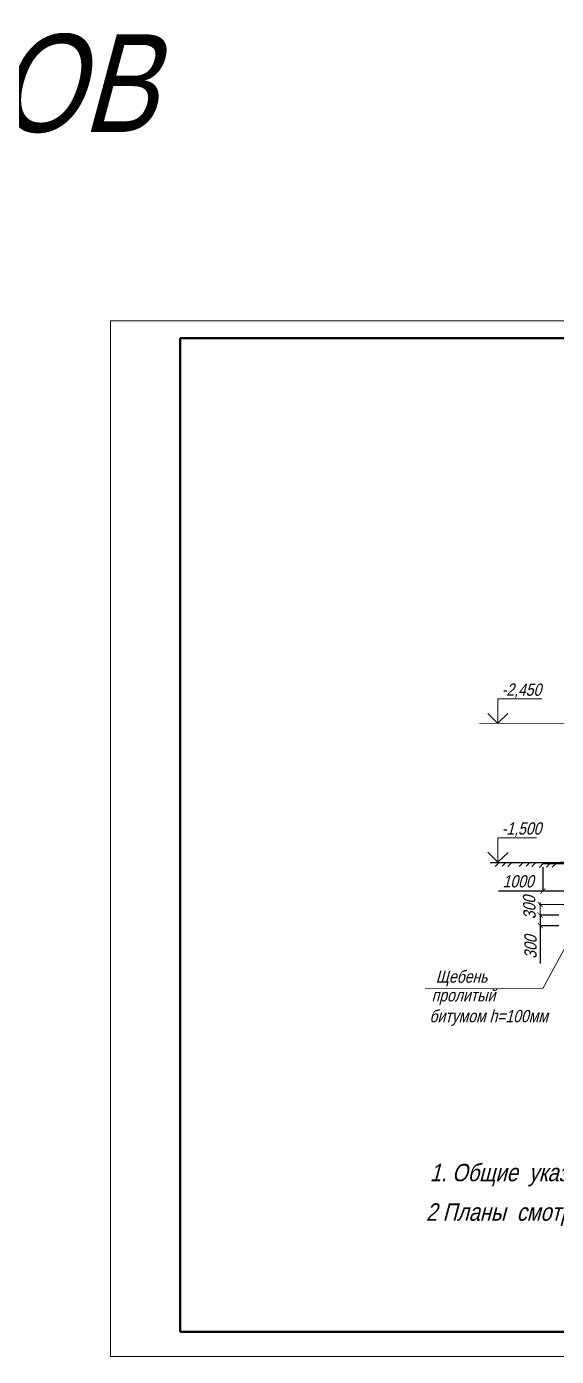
# Model space of a CAD drawing. Header units: millimetres. Extents: x -1570823 to -1042875, y 1331607 to 1425447.
# Drawn here: x -1183874 to -1168660, y 1387312 to 1425447 of the extents above; entities that cross this region are included whole.
import ezdxf

# ---------------------------------------------------------------- set-up
doc = ezdxf.new("R2010")
doc.units = ezdxf.units.MM
for name, color, linetype, lineweight in [('проект', 7, 'Continuous', 50), ('Разм.', 7, 'Continuous', 15), ('размер', 7, 'Continuous', 15), ('тонкая', 7, 'Continuous', 15)]:
    doc.layers.add(name, color=color, linetype=linetype, lineweight=lineweight)
doc.layers.add('разм', color=7, linetype='Continuous')
doc.styles.get("Standard").update_dxf_attribs({"font": 'ARIALN.TTF', "oblique": 15, "height": 350})
doc.dimstyles.new('100', dxfattribs={"dimtxt": 350, "dimasz": 150, "dimexe": 1.25, "dimexo": 100, "dimgap": 100, "dimtad": 1, "dimdec": 0, "dimrnd": 5, "dimtxsty": 'Standard', "dimblk": 'ARCHTICK', "dimcen": 250, "dimaunit": 1, "dimadec": 1, "dimazin": 0, "dimtfac": 1, "dimtdec": 0, "dimtmove": 0, "dimatfit": 3, "dimldrblk": 'NONE', "dimfxl": 1, "dimarcsym": 0})

# ---------------------------------------------------------------- blocks, each defined once
blk = doc.blocks.new('_ArchTick')
at = {"color": 0, "linetype": 'ByBlock', "lineweight": 0, "const_width": 0.15}
blk.add_lwpolyline([(-0.5, -0.5), (0.5, 0.5)], dxfattribs=at)
blk = doc.blocks.new('*D99')
at = {"layer": 'проект', "color": 0, "lineweight": -2, "ltscale": 25, "transparency": 16777216}
for p, q in [((-1168594, 1399963), (-1169125, 1399963)), ((-1169123, 1399963), (-1169123, 1399663)), ((-1168594, 1399663), (-1169125, 1399663)), ((-1169123, 1399663), (-1169123, 1398584))]:
    blk.add_line(p, q, dxfattribs=at)
at = {"layer": 'проект', "color": 0, "lineweight": -2, "ltscale": 25, "transparency": 16777216, "xscale": 150, "yscale": 150, "zscale": 150}
for p, rotation in [((-1169123, 1399963), 90), ((-1169123, 1399663), 270)]:
    blk.add_blockref('_ArchTick', p, dxfattribs=dict(at, rotation=rotation))
at = {"layer": 'проект', "color": 0, "lineweight": 5, "ltscale": 25, "transparency": 16777216, "insert": (-1169402, 1399049), "char_height": 350, "attachment_point": 5, "rotation": 90}
blk.add_mtext('300', dxfattribs=at)
blk = doc.blocks.new('_None')
blk = doc.blocks.new('*D100')
at = {"layer": 'проект', "color": 0, "lineweight": -2, "ltscale": 25, "transparency": 16777216}
for p, q in [((-1169048, 1401343), (-1169048, 1400654)), ((-1168054, 1401343), (-1168054, 1400654)), ((-1169048, 1400655), (-1170323, 1400655)), ((-1168054, 1400655), (-1169048, 1400655))]:
    blk.add_line(p, q, dxfattribs=at)
at = {"layer": 'проект', "color": 0, "lineweight": -2, "ltscale": 25, "transparency": 16777216, "xscale": 150, "yscale": 150, "zscale": 150, "rotation": 180}
blk.add_blockref('_ArchTick', (-1169048, 1400655), dxfattribs=at)
at = {"layer": 'проект', "color": 0, "lineweight": -2, "ltscale": 25, "transparency": 16777216, "xscale": 150, "yscale": 150, "zscale": 150}
blk.add_blockref('_ArchTick', (-1168054, 1400655), dxfattribs=at)
at = {"layer": 'проект', "color": 0, "lineweight": 5, "ltscale": 25, "transparency": 16777216, "insert": (-1169760, 1400934), "char_height": 350, "attachment_point": 5}
blk.add_mtext('1000', dxfattribs=at)

msp = doc.modelspace()

# ---------------------------------------------------------------- linework, layer by layer
at = {"lineweight": 15}
msp.add_line((-1155975.2, 1387311.9), (-1181459.6, 1387311.9), dxfattribs=at)
msp.add_line((-1155975.2, 1387311.9), (-1181459.6, 1387311.9), dxfattribs=at)
at = {"layer": 'проект'}
for p, q in [((-1179459.6, 1388011.9), (-1179459.6, 1416511.9)), ((-1139959.6, 1416511.9), (-1179459.6, 1416511.9)), ((-1179459.6, 1388011.9), (-1179459.6, 1416511.9)), ((-1139959.6, 1416511.9), (-1179459.6, 1416511.9)), ((-1139959.6, 1388011.9), (-1179459.6, 1388011.9)), ((-1139959.6, 1388011.9), (-1179459.6, 1388011.9))]:
    msp.add_line(p, q, dxfattribs=at)
at = {"layer": 'проект', "lineweight": 5, "ltscale": 25}
for p, q in [((-1168087.8, 1405457.7), (-1170873.2, 1405469.4)), ((-1170422.3, 1401360.6), (-1170315.5, 1401468.1)), ((-1170221.8, 1401367.6), (-1170122.1, 1401468.1)), ((-1170054, 1401364.6), (-1169951.1, 1401468.1)), ((-1169731, 1401360.6), (-1169624.2, 1401468.1)), ((-1169530.5, 1401367.6), (-1169430.8, 1401468.1)), ((-1169362.7, 1401364.6), (-1169259.8, 1401468.1)), ((-1169150.3, 1401335.2), (-1169043.5, 1401442.7)), ((-1168949.9, 1401342.2), (-1168850.1, 1401442.7)), ((-1168782, 1401339.2), (-1168679.2, 1401442.7)), ((-1169124.6, 1399963.3), (-1169124.6, 1400338.5)), ((-1168190, 1400267.5), (-1169155, 1400267.5)), ((-1168092.7, 1399618.6), (-1169046.8, 1397859.1)), ((-1169046.8, 1397859.1), (-1172428.9, 1397848.1))]:
    msp.add_line(p, q, dxfattribs=at)
at = {"layer": 'разм', "lineweight": 30, "ltscale": 25}
for p, q in [((-1169048, 1401468.1), (-1170561.1, 1401468.1)), ((-1169048, 1401468.1), (-1168048, 1401499.6)), ((-1168048, 1401468.1), (-1169048, 1401468.1)), ((-1169048, 1401468.1), (-1169048, 1401442.7)), ((-1169048, 1401442.7), (-1168048, 1401442.7))]:
    msp.add_line(p, q, dxfattribs=at)
at = {"layer": 'Разм.'}
for p, q in [((-1170346.2, 1406165.3), (-1170346.2, 1405467)), ((-1170345.2, 1406165.3), (-1169078.8, 1406165.3)), ((-1170343.9, 1402183.8), (-1170343.9, 1401485.5)), ((-1170342.9, 1402183.8), (-1169229.9, 1402183.8))]:
    msp.add_line(p, q, dxfattribs=at)
at = {"layer": 'Разм.', "lineweight": 30}
for p, q in [((-1170348.5, 1405470.4), (-1170633.4, 1405751.2)), ((-1170342.9, 1405470.4), (-1170052.6, 1405745.6)), ((-1170346.2, 1401489), (-1170631.1, 1401769.8)), ((-1170340.6, 1401488.9), (-1170050.3, 1401764.1))]:
    msp.add_line(p, q, dxfattribs=at)
at = {"layer": 'размер'}
for p, q in [((-1181459.6, 1387311.9), (-1181459.6, 1417011.9)), ((-1139459.6, 1417011.9), (-1181459.6, 1417011.9)), ((-1181459.6, 1387311.9), (-1181459.6, 1417011.9)), ((-1139459.6, 1417011.9), (-1181459.6, 1417011.9)), ((-1181459.6, 1387511.9), (-1181459.6, 1416733.2)), ((-1181459.6, 1387511.9), (-1181459.6, 1416733.2)), ((-1139500.2, 1387311.9), (-1181459.6, 1387311.9)), ((-1139500.2, 1387311.9), (-1181459.6, 1387311.9))]:
    msp.add_line(p, q, dxfattribs=at)

# ---------------------------------------------------------------- block references
at = {"layer": 'проект', "lineweight": 5, "ltscale": 25, "xscale": 150.0000000000025, "yscale": 150.0000000000025, "zscale": 150.0000000000025, "rotation": 269.9561628899225}
msp.add_blockref('_ArchTick', (-1169127, 1400269.9), dxfattribs=at)

# ---------------------------------------------------------------- texts
at = {"layer": 'проект', "lineweight": 5, "ltscale": 25, "oblique": 15}
msp.add_text('300', height=350, rotation=91.55619, dxfattribs=at).set_placement((-1169253.2, 1399853))
for s, p in [('Щебень', (-1172123.1, 1398028.3)), ('пролитый', (-1172242.7, 1397493.6)), ('битумом h=100мм', (-1172305.6, 1396896.1))]:
    msp.add_text(s, height=350, dxfattribs=at).set_placement(p)
at = {"layer": 'Разм.', "color": 1, "lineweight": 5, "ltscale": 25, "oblique": 15}
msp.add_text('Файл скачан с сайта БЕСПЛАТНЫЕ ПРОЕКТЫ ДОМОВ', height=2800, dxfattribs=at).set_placement((-1263852.3, 1422426.4))
at = {"layer": 'Разм.', "lineweight": 5, "ltscale": 25, "oblique": 15}
for s, p in [('-2,450', (-1170232.3, 1406257)), ('-1,500', (-1170230, 1402275.6))]:
    msp.add_text(s, height=350, dxfattribs=at).set_placement(p)
at = {"layer": 'размер', "oblique": 15}
msp.add_text('1. Общие  указания смотри на  листах 1,2.', height=500, dxfattribs=at).set_placement((-1172294.2, 1392334.5))
at = {"layer": 'тонкая', "oblique": 15}
msp.add_text('2 Планы  смотри  на  листах3;4;', height=500, dxfattribs=at).set_placement((-1172406.6, 1391202.4))

# ---------------------------------------------------------------- dimensions: what is measured, and where the dimension line sits
at = {"layer": 'проект', "lineweight": 5, "ltscale": 25}
dim = msp.add_linear_dim(base=(-1169048, 1400655.4), p1=(-1168053.6, 1401442.7), p2=(-1169048, 1401442.7), text='1000', dimstyle='100', dxfattribs=at)
dim.commit()
dim.dimension.update_dxf_attribs({"geometry": '*D100', "text_midpoint": (-1169760.4, 1400934.1)})
dim = msp.add_aligned_dim(p1=(-1168493.6, 1399963.3), p2=(-1168493.6, 1399663.3), distance=-629.8, dimstyle='100', dxfattribs=at)
dim.commit()
dim.dimension.update_dxf_attribs({"geometry": '*D99', "text_midpoint": (-1169402.1, 1399048.8)})

doc.saveas('drawing.dxf')
